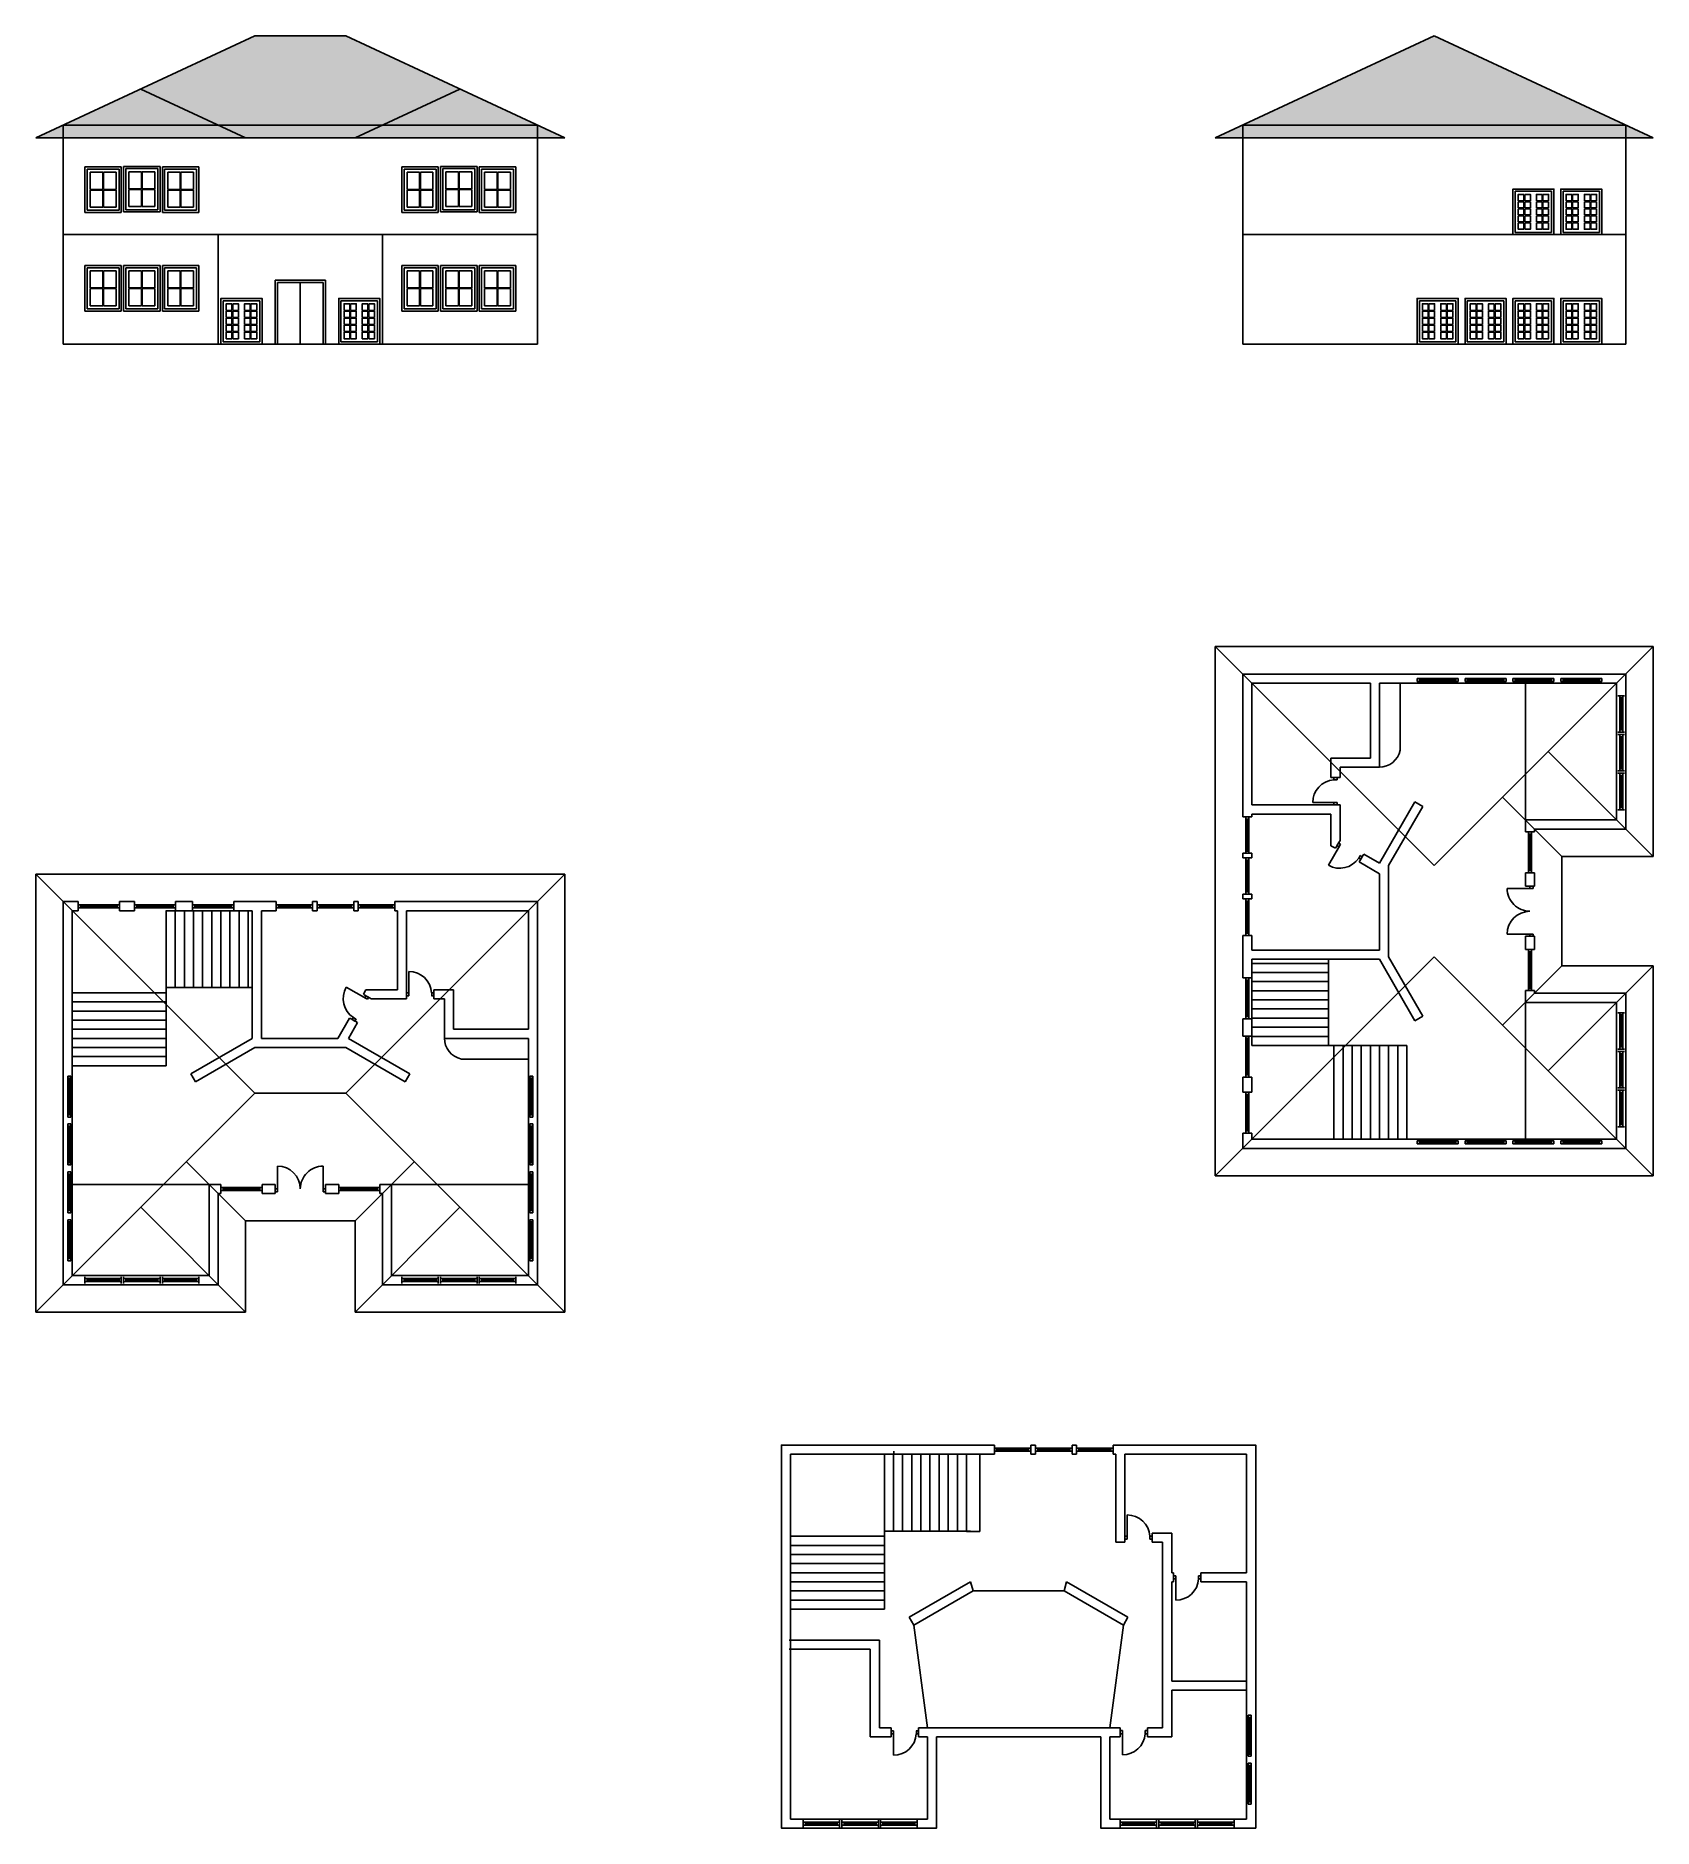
# Model space of a CAD drawing. Header units: inches. Extents: x 14 to 2141, y -600 to 1758.
import ezdxf

# ---------------------------------------------------------------- set-up
doc = ezdxf.new("R2010")
doc.units = ezdxf.units.IN
doc.header["$MEASUREMENT"] = 0
for name, color, linetype in [('dw', 2, 'Continuous'), ('floor', 4, 'Continuous'), ('roof', 3, 'Continuous'), ('wall', 1, 'Continuous')]:
    doc.layers.add(name, color=color, linetype=linetype)

# ---------------------------------------------------------------- blocks, each defined once
blk = doc.blocks.new('pd2')
at = {"layer": 'dw'}
for p, q in [((-33, 4), (-33, 0)), ((-33, 4), (-30, 4)), ((-33, 0), (-30, 0)), ((-30, 4), (-30, -30)), ((30, 4), (30, -30)), ((30, 4), (33, 4)), ((30, 0), (33, 0)), ((33, 4), (33, 0))]:
    blk.add_line(p, q, dxfattribs=at)
for centre, start, end in [((-30, 0), 270, 0), ((30, 0), 180, 270)]:
    blk.add_arc(centre, 30, start, end, dxfattribs=at)
blk = doc.blocks.new('pw3')
at = {"layer": 'dw'}
for p, q in [((0, 4), (0, 0)), ((0, 4), (54, 4)), ((0, 0), (54, 0)), ((3, 4), (3, 0)), ((3, 2), (51, 2)), ((27, 4), (27, 0)), ((51, 4), (51, 0)), ((54, 4), (54, 0))]:
    blk.add_line(p, q, dxfattribs=at)
blk = doc.blocks.new('pw1')
at = {"layer": 'dw'}
for p, q in [((0, 0), (0, 4.5)), ((0, 2), (48, 2)), ((0, -2), (0, 2)), ((0, 0), (0, -4.5)), ((3, -2), (3, 2)), ((3, 0), (45, 0)), ((45, -2), (45, 2)), ((48, 0), (48, 4.5)), ((48, -2), (48, 2)), ((48, 0), (48, -4.5)), ((0, -2), (48, -2))]:
    blk.add_line(p, q, dxfattribs=at)
blk = doc.blocks.new('pd1')
at = {"layer": 'dw'}
for p, q in [((0, 0), (0, 4.5)), ((0, 2), (0, -2)), ((0, 2), (3, 2)), ((0, 0), (0, -4.5)), ((3, 2), (3, -2)), ((3, 0), (3, -30)), ((32.9, 2), (36, 2)), ((33, 2), (33, -2)), ((36, 0), (36, 4.5)), ((36, 2), (36, -2)), ((36, 0), (36, -4.5)), ((0, -2), (3, -2)), ((32.9, -2), (36, -2))]:
    blk.add_line(p, q, dxfattribs=at)
blk.add_arc((3, 0), 30, 270, 356.1774, dxfattribs=at)
blk = doc.blocks.new('*U12')
at = {"layer": 'wall'}
blk.add_line((-61.7, 0), (61.7, 0), dxfattribs=at)
blk = doc.blocks.new('*U13')
at = {"layer": 'wall', "color": 0, "linetype": 'ByBlock', "lineweight": -2, "transparency": 16777216}
for p in [(0, 96), (0, 84), (0, 72), (0, 60), (0, 48), (0, 36), (0, 24), (0, 12), (0, 0)]:
    blk.add_blockref('*U12', p, dxfattribs=at)
blk = doc.blocks.new('*U14')
at = {"layer": 'wall'}
blk.add_line((0, -50.6), (0, 50.6), dxfattribs=at)
blk = doc.blocks.new('*U15')
at = {"layer": 'wall', "color": 0, "linetype": 'ByBlock', "lineweight": -2, "transparency": 16777216}
for p in [(0, 0), (12, 0), (24, 0), (36, 0), (48, 0), (60, 0), (72, 0), (84, 0), (96, 0), (108, 0)]:
    blk.add_blockref('*U14', p, dxfattribs=at)
blk = doc.blocks.new('*U16')
at = {"layer": 'wall'}
blk.add_line((-61.7, 0), (61.7, 0), dxfattribs=at)
blk = doc.blocks.new('*U17')
at = {"layer": 'wall', "color": 0, "linetype": 'ByBlock', "lineweight": -2, "transparency": 16777216}
for p in [(0, 96), (0, 84), (0, 72), (0, 60), (0, 48), (0, 36), (0, 24), (0, 12), (0, 0)]:
    blk.add_blockref('*U16', p, dxfattribs=at)
blk = doc.blocks.new('*U18')
at = {"layer": 'wall'}
blk.add_line((0, -50.6), (0, 50.6), dxfattribs=at)
blk = doc.blocks.new('*U19')
at = {"layer": 'wall', "color": 0, "linetype": 'ByBlock', "lineweight": -2, "transparency": 16777216}
for p in [(0, 0), (12, 0), (24, 0), (36, 0), (48, 0), (60, 0), (72, 0), (84, 0), (96, 0), (108, 0)]:
    blk.add_blockref('*U18', p, dxfattribs=at)
blk = doc.blocks.new('fw3')
at = {"layer": 'dw'}
for p, q in [((27, 57), (3, 57)), ((3, 57), (3, 3)), ((14.5, 53), (14.5, 44.3)), ((15.5, 53), (15.5, 44.3)), ((27, 57), (51, 57)), ((38.5, 53), (38.5, 44.3)), ((39.5, 53), (39.5, 44.3)), ((51, 57), (51, 3)), ((14.5, 44.3), (7, 44.3)), ((14.5, 43.3), (7, 43.3)), ((14.5, 35.1), (7, 35.1)), ((14.5, 34.1), (7, 34.1)), ((14.5, 25.9), (7, 25.9)), ((14.5, 24.9), (7, 24.9)), ((14.5, 43.3), (14.5, 35.1)), ((14.5, 34.1), (14.5, 25.9)), ((14.5, 24.9), (14.5, 16.7)), ((23, 44.3), (15.5, 44.3)), ((15.5, 43.3), (15.5, 35.1)), ((23, 43.3), (15.5, 43.3)), ((23, 35.1), (15.5, 35.1)), ((15.5, 34.1), (15.5, 25.9)), ((23, 34.1), (15.5, 34.1)), ((23, 25.9), (15.5, 25.9)), ((15.5, 24.9), (15.5, 16.7)), ((23, 24.9), (15.5, 24.9)), ((31, 44.3), (38.5, 44.3)), ((31, 43.3), (38.5, 43.3)), ((31, 35.1), (38.5, 35.1)), ((31, 34.1), (38.5, 34.1)), ((31, 25.9), (38.5, 25.9)), ((31, 24.9), (38.5, 24.9)), ((38.5, 43.3), (38.5, 35.1)), ((38.5, 34.1), (38.5, 25.9)), ((38.5, 24.9), (38.5, 16.7)), ((39.5, 44.3), (47, 44.3)), ((39.5, 43.3), (39.5, 35.1)), ((39.5, 43.3), (47, 43.3)), ((39.5, 35.1), (47, 35.1)), ((39.5, 34.1), (39.5, 25.9)), ((39.5, 34.1), (47, 34.1)), ((39.5, 25.9), (47, 25.9)), ((39.5, 24.9), (39.5, 16.7)), ((39.5, 24.9), (47, 24.9)), ((3, 3), (27, 3)), ((14.5, 16.7), (7, 16.7)), ((14.5, 15.7), (7, 15.7)), ((14.5, 15.7), (14.5, 7)), ((23, 16.7), (15.5, 16.7)), ((15.5, 15.7), (15.5, 7)), ((23, 15.7), (15.5, 15.7)), ((51, 3), (27, 3)), ((31, 16.7), (38.5, 16.7)), ((31, 15.7), (38.5, 15.7)), ((38.5, 15.7), (38.5, 7)), ((39.5, 16.7), (47, 16.7)), ((39.5, 15.7), (39.5, 7)), ((39.5, 15.7), (47, 15.7))]:
    blk.add_line(p, q, dxfattribs=at)
for points in [[(30, 60), (0, 60), (0, 0), (30, 0)], [(14.5, 53), (7, 53), (7, 44.3)], [(23, 44.3), (23, 53), (15.5, 53)], [(24, 60), (54, 60), (54, 0), (24, 0)], [(31, 44.3), (31, 53), (38.5, 53)], [(39.5, 53), (47, 53), (47, 44.3)], [(7, 43.3), (7, 35.1)], [(7, 34.1), (7, 25.9)], [(7, 24.9), (7, 16.7)], [(23, 35.1), (23, 43.3)], [(23, 25.9), (23, 34.1)], [(23, 16.7), (23, 24.9)], [(31, 35.1), (31, 43.3)], [(31, 25.9), (31, 34.1)], [(31, 16.7), (31, 24.9)], [(47, 43.3), (47, 35.1)], [(47, 34.1), (47, 25.9)], [(47, 24.9), (47, 16.7)], [(7, 15.7), (7, 7), (14.5, 7)], [(15.5, 7), (23, 7), (23, 15.7)], [(38.5, 7), (31, 7), (31, 15.7)], [(47, 15.7), (47, 7), (39.5, 7)]]:
    blk.add_lwpolyline(points, dxfattribs=at)
blk = doc.blocks.new('fw1')
at = {"layer": 'dw'}
for p, q in [((48, 60), (0, 60)), ((0, 60), (0, 0)), ((45, 57), (3, 57)), ((3, 57), (3, 3)), ((23.5, 53), (7, 53)), ((7, 53), (7, 30.5)), ((23.5, 53), (23.5, 30.5)), ((41, 53), (24.5, 53)), ((24.5, 53), (24.5, 30.5)), ((41, 30.5), (41, 53)), ((45, 3), (45, 57)), ((48, 0), (48, 60)), ((7, 30.5), (23.5, 30.5)), ((7, 29.5), (7, 7)), ((7, 29.5), (23.5, 29.5)), ((23.5, 29.5), (23.5, 7)), ((24.5, 30.5), (41, 30.5)), ((24.5, 29.5), (24.5, 7)), ((24.5, 29.5), (41, 29.5)), ((41, 7), (41, 29.5)), ((0, 0), (48, 0)), ((3, 3), (45, 3)), ((7, 7), (23.5, 7)), ((24.5, 7), (41, 7))]:
    blk.add_line(p, q, dxfattribs=at)
blk = doc.blocks.new('fd2')
at = {"layer": 'dw'}
for p, q in [((33, 84), (-3, 84)), ((-3, 84), (-3, 0)), ((30, 81), (0, 81)), ((0, 81), (0, 0)), ((27, 84), (63, 84)), ((30, 0), (30, 81)), ((30, 0), (30, 81)), ((30, 81), (60, 81)), ((60, 81), (60, 0)), ((63, 84), (63, 0)), ((-3, 0), (33, 0)), ((63, 0), (27, 0))]:
    blk.add_line(p, q, dxfattribs=at)
blk = doc.blocks.new('*U36')
at = {"layer": 'wall'}
blk.add_line((-61.7, 0), (61.7, 0), dxfattribs=at)
blk = doc.blocks.new('*U37')
at = {"layer": 'wall', "color": 0, "linetype": 'ByBlock', "lineweight": -2, "transparency": 16777216}
for p in [(0, 96), (0, 84), (0, 72), (0, 60), (0, 48), (0, 36), (0, 24), (0, 12), (0, 0)]:
    blk.add_blockref('*U36', p, dxfattribs=at)
blk = doc.blocks.new('*U38')
at = {"layer": 'wall'}
blk.add_line((0, -50.6), (0, 50.6), dxfattribs=at)
blk = doc.blocks.new('*U39')
at = {"layer": 'wall', "color": 0, "linetype": 'ByBlock', "lineweight": -2, "transparency": 16777216}
for p in [(0, 0), (12, 0), (24, 0), (36, 0), (48, 0), (60, 0), (72, 0), (84, 0), (96, 0), (108, 0)]:
    blk.add_blockref('*U38', p, dxfattribs=at)

msp = doc.modelspace()

# ---------------------------------------------------------------- hatches: boundary and pattern name
at = {"layer": 'roof'}
h = msp.add_hatch(dxfattribs=at)
h.set_pattern_fill('EARTH', color=256, scale=40)
h.paths.add_polyline_path([(421.6, 1757.6), (301.6, 1757.6), (151.6, 1687.6), (253.6, 1640.1), (469.6, 1640.1), (571.6, 1687.6)])
h.paths.add_polyline_path([(151.6, 1687.6), (49.6, 1640.1), (253.6, 1640.1)])
h.paths.add_polyline_path([(571.6, 1687.6), (469.6, 1640.1), (673.6, 1640.1)])
h.paths.add_polyline_path([(253.6, 1640.1), (49.6, 1640.1), (49.6, 1623.3), (289.6, 1623.3)])
h.paths.add_polyline_path([(49.6, 1640.1), (13.6, 1623.3), (49.6, 1623.3)])
h.paths.add_polyline_path([(469.6, 1640.1), (253.6, 1640.1), (289.6, 1623.3), (433.6, 1623.3)])
h.paths.add_polyline_path([(673.6, 1640.1), (469.6, 1640.1), (433.6, 1623.3), (673.6, 1623.3)])
h.paths.add_polyline_path([(673.6, 1640.1), (673.6, 1623.3), (709.6, 1623.3)])
h = msp.add_hatch(dxfattribs=at)
h.set_pattern_fill('EARTH', color=256, scale=40)
h.paths.add_polyline_path([(1853.4, 1757.6), (1601.4, 1640.1), (2105.4, 1640.1)])
h.paths.add_polyline_path([(2105.4, 1640.1), (1601.4, 1640.1), (1601.4, 1623.3), (2141.4, 1623.3)])
h.paths.add_polyline_path([(1601.4, 1640.1), (1565.4, 1623.3), (1601.4, 1623.3)])

# ---------------------------------------------------------------- linework, layer by layer
at = {"layer": 'floor'}
for p, q in [((1973.4, 726.1), (1973.4, 906.1)), ((1973.4, 486.1), (1973.4, 306.1)), ((241.6, 246.8), (61.6, 246.8)), ((481.6, 246.8), (661.6, 246.8))]:
    msp.add_line(p, q, dxfattribs=at)
at = {"layer": 'roof'}
for p, q in [((301.6, 1757.6), (13.6, 1623.3)), ((301.6, 1757.6), (421.6, 1757.6)), ((421.6, 1757.6), (709.6, 1623.3)), ((1853.4, 1757.6), (1565.4, 1623.3)), ((1853.4, 1757.6), (2141.4, 1623.3)), ((289.6, 1623.3), (151.6, 1687.6)), ((433.6, 1623.3), (571.6, 1687.6)), ((13.6, 1623.3), (289.6, 1623.3)), ((289.6, 1623.3), (433.6, 1623.3)), ((433.6, 1623.3), (709.6, 1623.3)), ((1565.4, 1623.3), (2141.4, 1623.3)), ((1565.4, 730.3), (1565.4, 954.1)), ((1565.4, 954.1), (2141.4, 954.1)), ((1565.4, 954.1), (1853.4, 666.1)), ((2141.4, 954.1), (1853.4, 666.1)), ((2141.4, 954.1), (2141.4, 678.1)), ((2003.4, 816.1), (2141.4, 678.1)), ((2021.4, 678.1), (1943.4, 756.1)), ((1565.4, 258.1), (1565.4, 730.3)), ((2141.4, 678.1), (2021.4, 678.1)), ((2021.4, 534.1), (2021.4, 678.1)), ((13.6, 78.8), (13.6, 654.8)), ((13.6, 654.8), (485.8, 654.8)), ((13.6, 654.8), (301.6, 366.8)), ((709.6, 654.8), (421.6, 366.8)), ((485.8, 654.8), (709.6, 654.8)), ((709.6, 654.8), (709.6, 78.8)), ((1565.4, 258.1), (1853.4, 546.1)), ((2141.4, 258.1), (1853.4, 546.1)), ((2021.4, 534.1), (1943.4, 456.1)), ((2003.4, 396.1), (2141.4, 534.1)), ((2141.4, 534.1), (2021.4, 534.1)), ((2141.4, 534.1), (2141.4, 258.1)), ((13.6, 78.8), (301.6, 366.8)), ((301.6, 366.8), (421.6, 366.8)), ((709.6, 78.8), (421.6, 366.8)), ((289.6, 198.8), (211.6, 276.8)), ((433.6, 198.8), (511.6, 276.8)), ((2141.4, 258.1), (1565.4, 258.1)), ((151.6, 216.8), (289.6, 78.8)), ((571.6, 216.8), (433.6, 78.8)), ((289.6, 78.8), (289.6, 198.8)), ((289.6, 198.8), (433.6, 198.8)), ((433.6, 78.8), (433.6, 198.8)), ((289.6, 78.8), (13.6, 78.8)), ((709.6, 78.8), (433.6, 78.8))]:
    msp.add_line(p, q, dxfattribs=at)
at = {"layer": 'wall'}
for p, q in [((49.6, 1352.1), (49.6, 1640.1)), ((673.6, 1640.1), (49.6, 1640.1)), ((673.6, 1352.1), (673.6, 1640.1)), ((1601.4, 1640.1), (2105.4, 1640.1)), ((1601.4, 1496.1), (1601.4, 1640.1)), ((2105.4, 1496.1), (2105.4, 1640.1)), ((673.6, 1496.1), (49.6, 1496.1)), ((253.6, 1352.1), (253.6, 1496.1)), ((469.6, 1352.1), (469.6, 1496.1)), ((1601.4, 1352.1), (1601.4, 1496.1)), ((1601.4, 1496.1), (2105.4, 1496.1)), ((2105.4, 1496.1), (1601.4, 1496.1)), ((2105.4, 1352.1), (2105.4, 1496.1)), ((673.6, 1352.1), (49.6, 1352.1)), ((1601.4, 1352.1), (2105.4, 1352.1)), ((1769.4, 906.1), (1613.4, 906.1)), ((1613.4, 906.1), (1613.4, 745.9)), ((1613.4, 906.1), (1613.4, 906.1)), ((1769.4, 807.6), (1769.4, 906.1)), ((2093.4, 906.1), (1781.4, 906.1)), ((1781.4, 795.6), (1781.4, 906.1)), ((2093.4, 726.1), (2093.4, 906.1)), ((2105.4, 906.1), (2105.4, 918.1)), ((1717.5, 781.9), (1717.5, 807.6)), ((1717.5, 807.6), (1769.4, 807.6)), ((1719, 781.9), (1717.5, 781.9)), ((1728, 781.9), (1728, 781.9)), ((1728, 781.9), (1729.5, 781.9)), ((1729.5, 781.9), (1729.5, 795.6)), ((1729.5, 795.6), (1781.4, 795.6)), ((1717.5, 745.9), (1613.4, 745.9)), ((1613.4, 733.9), (1613.4, 730.3)), ((1717.5, 733.9), (1613.4, 733.9)), ((1719, 745.9), (1717.5, 745.9)), ((1717.5, 692.3), (1717.5, 733.9)), ((1728, 745.9), (1729.5, 745.9)), ((1729.5, 699.3), (1729.5, 745.9)), ((1838.4, 744), (1828, 750)), ((1613.4, 730.3), (1601.4, 730.3)), ((1612.1, 730.3), (1613.4, 730.3)), ((1973.4, 710.5), (1973.4, 726.1)), ((1973.4, 726.1), (2093.4, 726.1)), ((1977.5, 710.5), (1973.4, 710.5)), ((1977.5, 710.5), (1985.4, 710.5)), ((1723.5, 688.9), (1717.5, 692.3)), ((1724.2, 690.2), (1723.5, 688.9)), ((1728.7, 698), (1729.5, 699.3)), ((1613.4, 682.3), (1601.4, 682.3)), ((1613.4, 676.4), (1601.4, 676.4)), ((1612.1, 682.3), (1613.4, 682.3)), ((1612.1, 676.4), (1613.4, 676.4)), ((1613.4, 682.3), (1613.4, 676.4)), ((1755.4, 672.2), (1754.7, 670.9)), ((1781.4, 655.4), (1754.7, 670.9)), ((1759.9, 680), (1760.7, 681.3)), ((1781.4, 669.3), (1760.7, 681.3)), ((1973.4, 639.1), (1973.4, 656.5)), ((1977.5, 656.5), (1973.4, 656.5)), ((1973.4, 656.5), (1981.5, 656.5)), ((1979.4, 639.1), (1973.4, 639.1)), ((1981.5, 656.5), (1985.4, 656.5)), ((1983.4, 639.1), (1985.4, 639.1)), ((69.5, 614.6), (69.5, 618.8)), ((69.5, 618.8), (69.5, 610.6)), ((123.5, 614.6), (123.5, 618.8)), ((123.5, 618.8), (123.5, 606.8)), ((143.4, 614.6), (143.4, 618.8)), ((143.4, 618.8), (143.4, 606.8)), ((197.4, 606.8), (197.4, 618.8)), ((219.9, 614.6), (219.9, 618.8)), ((219.9, 618.8), (219.9, 606.8)), ((273.9, 614.6), (273.9, 618.8)), ((273.9, 618.8), (273.9, 606.8)), ((329.7, 617.1), (329.7, 618.8)), ((329.7, 618.8), (329.7, 606.8)), ((377.7, 606.8), (377.7, 618.8)), ((383.9, 606.8), (383.9, 618.8)), ((431.9, 606.8), (431.9, 618.8)), ((437.8, 606.8), (437.8, 618.8)), ((485.8, 606.8), (485.8, 618.8)), ((1613.4, 628.4), (1601.4, 628.4)), ((1613.4, 622.2), (1601.4, 622.2)), ((1612.1, 628.4), (1613.4, 628.4)), ((1612.1, 622.2), (1613.4, 622.2)), ((1613.4, 628.4), (1613.4, 622.2)), ((61.6, 606.8), (61.6, 126.8)), ((69.5, 606.8), (61.6, 606.8)), ((69.5, 610.6), (69.5, 606.8)), ((143.4, 606.8), (123.5, 606.8)), ((185, 606.8), (197, 606.8)), ((197.4, 610.6), (197.4, 606.8)), ((298.4, 606.8), (197.4, 606.8)), ((298.4, 438.8), (298.4, 606.8)), ((310.4, 438.8), (310.4, 606.8)), ((329.7, 606.8), (310.4, 606.8)), ((377.7, 608.1), (377.7, 606.8)), ((383.9, 606.8), (377.7, 606.8)), ((383.9, 608.1), (383.9, 606.8)), ((431.9, 608.1), (431.9, 606.8)), ((437.8, 606.8), (431.9, 606.8)), ((437.8, 608.1), (437.8, 606.8)), ((485.8, 608.1), (485.8, 606.8)), ((489.4, 606.8), (485.8, 606.8)), ((489.4, 502.8), (489.4, 606.8)), ((661.6, 606.8), (501.4, 606.8)), ((501.4, 502.8), (501.4, 606.8)), ((661.6, 606.8), (661.6, 606.8)), ((661.6, 450.8), (661.6, 606.8)), ((1603.1, 574.2), (1601.4, 574.2)), ((1601.4, 574.2), (1613.4, 574.2)), ((1613.4, 574.2), (1613.4, 554.8)), ((1973.4, 555.6), (1973.4, 573.1)), ((1979.4, 573.1), (1973.4, 573.1)), ((1983.4, 573.1), (1985.4, 573.1)), ((1781.4, 554.8), (1613.4, 554.8)), ((1613.4, 542.8), (1613.4, 441.9)), ((1781.4, 542.8), (1613.4, 542.8)), ((1714.5, 429.5), (1714.5, 542.8)), ((1981.5, 555.6), (1973.4, 555.6)), ((1981.5, 555.6), (1985.4, 555.6)), ((185, 402.8), (185, 505.7)), ((185, 505.7), (298.4, 505.7)), ((444.5, 496.8), (447.9, 502.8)), ((445.8, 496), (444.5, 496.8)), ((447.9, 502.8), (489.4, 502.8)), ((501.4, 501.3), (501.4, 502.8)), ((537.4, 502.8), (563.2, 502.8)), ((537.4, 501.3), (537.4, 502.8)), ((563.2, 502.8), (563.2, 450.8)), ((1605.6, 518.4), (1601.4, 518.4)), ((1601.4, 518.4), (1613.4, 518.4)), ((1973.4, 486.1), (1973.4, 501.6)), ((1977.5, 501.6), (1973.4, 501.6)), ((1973.4, 501.6), (1985.4, 501.6)), ((453.5, 491.5), (454.8, 490.8)), ((454.8, 490.8), (501.4, 490.8)), ((501.4, 492.3), (501.4, 490.8)), ((537.4, 492.3), (537.4, 492.3)), ((537.4, 492.3), (537.4, 490.8)), ((537.4, 490.8), (551.2, 490.8)), ((551.2, 490.8), (551.2, 438.8)), ((2093.4, 486.1), (1973.4, 486.1)), ((2093.4, 306.1), (2093.4, 486.1)), ((411, 438.8), (426.5, 465.6)), ((424.8, 438.8), (436.8, 459.6)), ((427.8, 464.8), (426.5, 465.6)), ((435.5, 460.3), (436.8, 459.6)), ((563.2, 450.8), (661.6, 450.8)), ((1605.6, 464.4), (1601.4, 464.4)), ((1601.4, 464.4), (1613.4, 464.4)), ((1838.4, 468.1), (1828, 462.1)), ((551.2, 438.8), (661.6, 438.8)), ((661.6, 126.8), (661.6, 438.8)), ((1613.4, 441.9), (1601.4, 441.9)), ((1609.6, 441.9), (1613.4, 441.9)), ((1613.4, 429.5), (1613.4, 441.5)), ((1817.4, 429.5), (1714.5, 429.5)), ((223.7, 381.8), (217.7, 392.2)), ((499.6, 381.8), (505.6, 392.2)), ((1605.6, 387.9), (1601.4, 387.9)), ((1601.4, 387.9), (1613.4, 387.9)), ((1613.4, 387.9), (1613.4, 368)), ((1605.6, 368), (1601.4, 368)), ((1601.4, 368), (1613.4, 368)), ((1605.6, 314), (1601.4, 314)), ((1601.4, 314), (1609.6, 314)), ((1609.6, 314), (1613.4, 314)), ((1613.4, 314), (1613.4, 306.1)), ((1613.4, 306.1), (2093.4, 306.1)), ((241.6, 246.8), (257.2, 246.8)), ((241.6, 126.8), (241.6, 246.8)), ((257.2, 242.8), (257.2, 246.8)), ((257.2, 246.8), (257.2, 234.8)), ((311.2, 238.8), (311.2, 246.8)), ((311.2, 246.8), (328.6, 246.8)), ((311.2, 238.8), (311.2, 234.8)), ((328.6, 240.8), (328.6, 246.8)), ((328.6, 236.8), (328.6, 234.8)), ((394.6, 240.8), (394.6, 246.8)), ((394.6, 246.8), (412.1, 246.8)), ((394.6, 236.8), (394.6, 234.8)), ((412.1, 242.8), (412.1, 246.8)), ((412.1, 246.8), (412.1, 238.8)), ((412.1, 238.8), (412.1, 234.8)), ((466.1, 242.8), (466.1, 246.8)), ((466.1, 246.8), (481.6, 246.8)), ((466.1, 242.8), (466.1, 234.8)), ((481.6, 246.8), (481.6, 126.8)), ((61.6, 126.8), (241.6, 126.8)), ((481.6, 126.8), (661.6, 126.8)), ((661.6, 114.8), (673.6, 114.8)), ((1014.5, -108.1), (1006.6, -108.1)), ((1006.6, -108.1), (1006.6, -588.1)), ((1014.5, -96.1), (1218.9, -96.1)), ((1014.5, -108.1), (1218.9, -108.1)), ((1088.4, -108.1), (1068.5, -108.1)), ((1130, -108.1), (1142, -108.1)), ((1142.4, -104.3), (1142.4, -108.1)), ((1243.4, -108.1), (1142.4, -108.1)), ((1243.4, -108.1), (1255.4, -108.1)), ((1274.7, -108.1), (1255.4, -108.1)), ((1255.4, -108.1), (1255.4, -209.9)), ((1274.7, -97.8), (1274.7, -96.1)), ((1274.7, -96.1), (1274.7, -108.1)), ((1322.7, -108.1), (1322.7, -96.1)), ((1322.7, -106.8), (1322.7, -108.1)), ((1328.9, -108.1), (1322.7, -108.1)), ((1328.9, -108.1), (1328.9, -96.1)), ((1328.9, -106.8), (1328.9, -108.1)), ((1376.9, -108.1), (1376.9, -96.1)), ((1376.9, -106.8), (1376.9, -108.1)), ((1382.8, -108.1), (1376.9, -108.1)), ((1382.8, -108.1), (1382.8, -96.1)), ((1382.8, -106.8), (1382.8, -108.1)), ((1430.8, -108.1), (1430.8, -96.1)), ((1430.8, -106.8), (1430.8, -108.1)), ((1434.4, -108.1), (1430.8, -108.1)), ((1434.4, -212.1), (1434.4, -108.1)), ((1606.6, -108.1), (1446.4, -108.1)), ((1446.4, -212.1), (1446.4, -108.1)), ((1606.6, -264.1), (1606.6, -108.1)), ((1606.6, -108.1), (1606.6, -108.1)), ((1130, -312.1), (1130, -209.2)), ((1130, -209.2), (1243.4, -209.2)), ((1255.4, -209.9), (1238, -209.9)), ((1434.4, -212.1), (1434.4, -224.1)), ((1446.4, -213.6), (1446.4, -212.1)), ((1482.4, -212.1), (1508.1, -212.1)), ((1482.4, -213.6), (1482.4, -212.1)), ((1508.1, -212.1), (1508.1, -264.1)), ((1434.4, -224.1), (1446.4, -224.1)), ((1446.4, -222.6), (1446.4, -224.1)), ((1482.4, -222.6), (1482.4, -222.6)), ((1482.4, -222.6), (1482.4, -224.1)), ((1482.4, -224.1), (1496.1, -224.1)), ((1496.1, -224.1), (1496.1, -276.1)), ((1243.4, -276.1), (1246.6, -288.1)), ((1369.8, -276.1), (1366.6, -288.1)), ((1496.1, -276.1), (1496.1, -418.6)), ((1508.1, -264.1), (1510.4, -264.1)), ((1508.1, -276.1), (1510.4, -276.1)), ((1508.1, -276.1), (1508.1, -406.6)), ((1510.4, -265.8), (1510.4, -264.1)), ((1510.4, -274.8), (1510.4, -276.1)), ((1546.4, -265.8), (1546.4, -264.1)), ((1546.4, -264.1), (1606.6, -264.1)), ((1546.4, -274.8), (1546.4, -276.1)), ((1546.4, -276.1), (1606.6, -276.1)), ((1606.6, -588.1), (1606.6, -276.1)), ((1168.7, -333.1), (1162.7, -322.7)), ((1444.5, -333.1), (1450.5, -322.7)), ((1004.6, -352.6), (1123.4, -352.6)), ((1123.4, -352.6), (1123.4, -468.1)), ((1168.7, -333.1), (1186.6, -468.1)), ((1444.5, -333.1), (1426.6, -468.1)), ((1004.6, -364.6), (1111.4, -364.6)), ((1111.4, -364.6), (1111.4, -480.1)), ((1496.1, -418.6), (1496.1, -468.1)), ((1508.1, -406.6), (1606.6, -406.6)), ((1508.1, -418.6), (1606.6, -418.6)), ((1508.1, -418.6), (1508.1, -480.1)), ((1139.1, -468.1), (1123.4, -468.1)), ((1139.1, -469.7), (1139.1, -468.1)), ((1186.6, -468.1), (1175.1, -468.1)), ((1175.1, -469.7), (1175.1, -468.1)), ((1186.6, -468.1), (1202.2, -468.1)), ((1202.2, -468.1), (1411, -468.1)), ((1411, -468.1), (1426.6, -468.1)), ((1426.6, -468.1), (1440.1, -468.1)), ((1440.1, -469.3), (1440.1, -468.1)), ((1476.1, -469.3), (1476.1, -468.1)), ((1476.1, -468.1), (1496.1, -468.1)), ((1139.1, -480.1), (1111.4, -480.1)), ((1139.1, -478.7), (1139.1, -480.1)), ((1175.1, -478.7), (1175.1, -480.1)), ((1186.6, -480.1), (1175.1, -480.1)), ((1186.6, -588.1), (1186.6, -480.1)), ((1411, -480.1), (1202.2, -480.1)), ((1426.6, -480.1), (1426.6, -588.1)), ((1426.6, -480.1), (1440.1, -480.1)), ((1440.1, -478.3), (1440.1, -480.1)), ((1476.1, -478.3), (1476.1, -480.1)), ((1476.1, -480.1), (1508.1, -480.1)), ((1006.6, -588.1), (1186.6, -588.1)), ((1426.6, -588.1), (1606.6, -588.1)), ((1606.6, -600.1), (1618.6, -600.1))]:
    msp.add_line(p, q, dxfattribs=at)
for points in [[(1985.4, 710.5), (1985.4, 714.1), (2105.4, 714.1), (2105.4, 918.1), (1601.4, 918.1), (1601.4, 730.3)], [(1828, 750), (1781.4, 669.3)], [(1838.4, 744), (1793.4, 666.1), (1793.4, 546.1), (1838.4, 468.1)], [(1601.4, 682.3), (1601.4, 676.4)], [(1781.4, 655.4), (1781.4, 554.8)], [(1985.4, 639.1), (1985.4, 656.5)], [(69.5, 618.8), (49.6, 618.8), (49.6, 114.8), (253.6, 114.8), (253.6, 234.8), (257.2, 234.8)], [(143.4, 618.8), (123.5, 618.8)], [(219.9, 618.8), (197.4, 618.8)], [(329.7, 618.8), (273.9, 618.8)], [(383.9, 618.8), (377.7, 618.8)], [(437.8, 618.8), (431.9, 618.8)], [(466.1, 234.8), (469.6, 234.8), (469.6, 114.8), (673.6, 114.8), (673.6, 618.8), (485.8, 618.8)], [(1601.4, 628.4), (1601.4, 622.2)], [(1601.4, 574.2), (1601.4, 518.4)], [(1985.4, 555.6), (1985.4, 573.1)], [(1781.4, 542.8), (1828, 462.1)], [(1601.4, 314), (1601.4, 294.1), (2105.4, 294.1), (2105.4, 498.1), (1985.4, 498.1), (1985.4, 501.6)], [(1601.4, 464.4), (1601.4, 441.9)], [(298.4, 438.8), (217.7, 392.2)], [(499.6, 381.8), (421.6, 426.8), (301.6, 426.8), (223.7, 381.8)], [(411, 438.8), (310.4, 438.8)], [(505.6, 392.2), (424.8, 438.8)], [(1601.4, 387.9), (1601.4, 368)], [(311.2, 234.8), (328.6, 234.8)], [(394.6, 234.8), (412.1, 234.8)], [(1014.5, -96.1), (994.6, -96.1), (994.6, -600.1), (1198.6, -600.1), (1198.6, -480.1), (1202.2, -480.1)], [(1088.4, -96.1), (1068.5, -96.1)], [(1164.9, -96.1), (1142.4, -96.1)], [(1274.7, -96.1), (1218.9, -96.1)], [(1328.9, -96.1), (1322.7, -96.1)], [(1382.8, -96.1), (1376.9, -96.1)], [(1411, -480.1), (1414.6, -480.1), (1414.6, -600.1), (1618.6, -600.1), (1618.6, -96.1), (1430.8, -96.1)], [(1243.4, -276.1), (1162.7, -322.7)], [(1450.5, -322.7), (1369.8, -276.1)], [(1444.5, -333.1), (1366.6, -288.1), (1246.6, -288.1), (1168.7, -333.1)]]:
    msp.add_lwpolyline(points, dxfattribs=at)
for points in [[(1780.9, 795.6, 0.357089), (1808.7, 817.9), (1808.7, 906.1)], [(551.2, 439.3, 0.357089), (573.5, 411.6), (661.6, 411.6)]]:
    msp.add_lwpolyline(points, format="xyb", dxfattribs=at)

# ---------------------------------------------------------------- block references
for name, p in [('fw1', (78.1, 1525.1)), ('fw1', (129.1, 1525.9)), ('fw1', (180.1, 1525.1)), ('fw3', (1956.9, 1496.1)), ('fw3', (2019.9, 1496.1)), ('fw1', (78.1, 1395.6)), ('fw1', (129.1, 1395.6)), ('fw1', (180.1, 1395.6)), ('fw1', (495.1, 1395.6)), ('fw1', (546.1, 1395.6)), ('fw1', (597.1, 1395.6)), ('fd2', (331.6, 1352.1)), ('fw3', (257.2, 1352.1)), ('fw3', (412.1, 1352.1)), ('fw3', (1830.9, 1352.1)), ('fw3', (1893.9, 1352.1)), ('fw3', (1956.9, 1352.1)), ('fw3', (2019.9, 1352.1)), ('pw3', (69.5, 610.6)), ('pw3', (143.4, 610.6)), ('pw3', (219.9, 610.6)), ('pw1', (329.7, 612.6)), ('pw1', (383.9, 612.6)), ('pw1', (437.8, 612.6)), ('*U15', (185, 556.3)), ('*U13', (123.3, 402.8)), ('pw3', (257.2, 238.8)), ('pw1', (495.1, 120.8)), ('pw1', (546.1, 120.8)), ('pw1', (597.1, 120.8)), ('*U19', (1130, -158.6)), ('pw1', (1274.7, -102.3)), ('pw1', (1328.9, -102.3)), ('pw1', (1382.8, -102.3)), ('*U17', (1068.3, -312.1)), ('pd1', (1510.4, -270.3)), ('pd1', (1139.1, -474.2)), ('pd1', (1440.1, -473.8)), ('pw1', (1440.1, -594.1)), ('pw1', (1491.1, -594.1)), ('pw1', (1542.1, -594.1))]:
    msp.add_blockref(name, p, dxfattribs=at)
at = {"layer": 'wall', "xscale": -1}
for name, p in [('fw1', (543.1, 1525.1)), ('fw1', (594.1, 1525.9)), ('fw1', (645.1, 1525.1)), ('pw3', (1884.9, 300.1)), ('pw3', (1947.9, 300.1)), ('pw3', (2010.9, 300.1)), ('pw3', (2073.9, 300.1)), ('pw3', (466.1, 238.8)), ('pw1', (126.1, 120.8)), ('pw1', (177.1, 120.8)), ('pw1', (228.1, 120.8)), ('pw1', (1071.1, -594.1)), ('pw1', (1122.1, -594.1)), ('pw1', (1173.1, -594.1))]:
    msp.add_blockref(name, p, dxfattribs=at)
at = {"layer": 'wall'}
for name, p, rotation in [('pw3', (1884.9, 912.1), 180), ('pw3', (1947.9, 912.1), 180), ('pw3', (2010.9, 912.1), 180), ('pw3', (2073.9, 912.1), 180), ('pw1', (2099.4, 841.6), 90), ('pw1', (2099.4, 790.6), 90), ('pw1', (2099.4, 739.6), 90), ('pw1', (1607.6, 682.3), 90), ('pd1', (1726.5, 694.1), 330.0000000000001), ('pw1', (1607.6, 628.4), 90), ('pd2', (1979.4, 606.1), 270), ('pw1', (1607.6, 574.2), 90), ('pw3', (1981.5, 501.6), 90), ('*U39', (1664, 429.5), 90), ('pd1', (449.6, 493.8), 240), ('pw3', (1609.6, 464.4), 90), ('pw3', (1609.6, 387.9), 90), ('*U37', (1817.4, 367.8), 90), ('pw3', (667.6, 335.3), 90), ('pw3', (1609.6, 314), 90), ('pw3', (667.6, 272.3), 90), ('pd2', (361.6, 240.8), 180), ('pw3', (667.6, 209.3), 90), ('pw3', (667.6, 146.3), 90), ('pw3', (1612.6, -505.6), 90), ('pw3', (1612.6, -568.6), 90)]:
    msp.add_blockref(name, p, dxfattribs=dict(at, rotation=rotation))
at = {"layer": 'wall', "xscale": -1}
for name, p, rotation in [('pd1', (1723.5, 745.9), 270), ('pw3', (1981.5, 710.5), 90), ('pd1', (501.4, 496.8), 180), ('pw1', (2099.4, 472.6), 90), ('pw1', (2099.4, 421.6), 90), ('pw3', (55.6, 335.3), 270), ('pw1', (2099.4, 370.6), 90), ('pw3', (55.6, 272.3), 270), ('pw3', (55.6, 209.3), 270), ('pw3', (55.6, 146.3), 270), ('pd1', (1446.4, -218.1), 180)]:
    msp.add_blockref(name, p, dxfattribs=dict(at, rotation=rotation))

doc.saveas('drawing.dxf')
